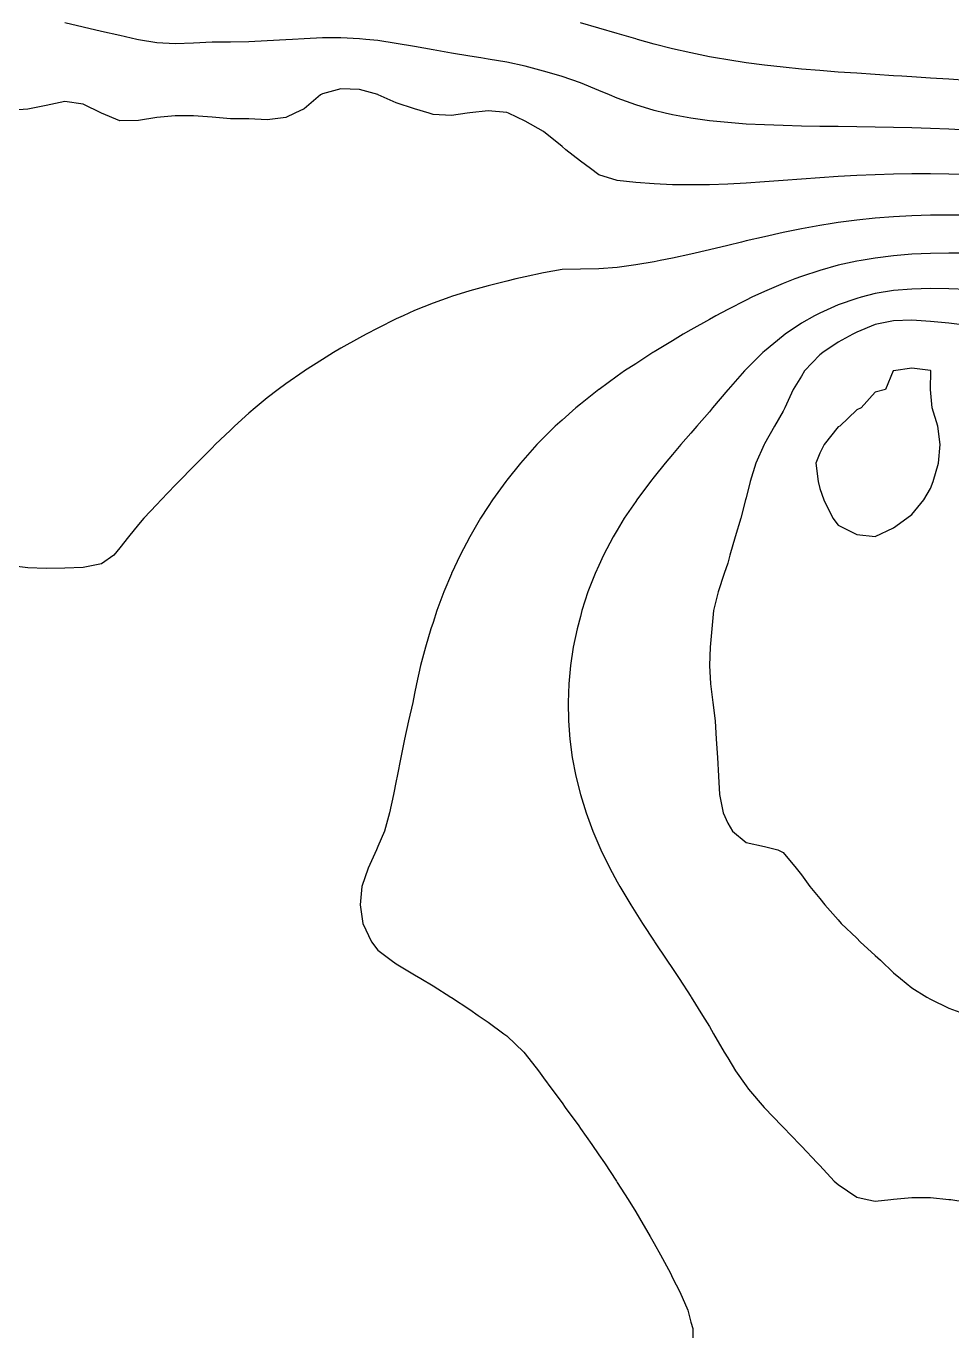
# Model space of a CAD drawing. Extents: x 771911 to 772814, y 1416488 to 1417835.
# Drawn here: x 772179.3 to 772229.6, y 1416913.7 to 1416984.9 of the extents above; entities that cross this region are included whole.
import ezdxf

# ---------------------------------------------------------------- set-up
doc = ezdxf.new("R2010")
doc.units = 0
doc.header["$MEASUREMENT"] = 0
for name, color, linetype in [('744.5', 1, 'CONTINUOUS'), ('745', 1, 'CONTINUOUS'), ('745.5', 1, 'CONTINUOUS'), ('746', 1, 'CONTINUOUS'), ('746.5', 1, 'CONTINUOUS'), ('747', 1, 'CONTINUOUS'), ('747.5', 1, 'CONTINUOUS'), ('748', 1, 'CONTINUOUS')]:
    doc.layers.add(name, color=color, linetype=linetype)

msp = doc.modelspace()

# ---------------------------------------------------------------- linework, layer by layer
at = {"layer": '744.5', "color": 0, "linetype": 'Continuous'}
msp.add_polyline3d([(772227.16, 1416958.206, 744.5), (772227.434, 1416958.409, 744.5), (772228.086, 1416959.206, 744.5), (772228.434, 1416959.819, 744.5), (772228.594, 1416960.206, 744.5), (772228.867, 1416961.206, 744.5), (772228.974, 1416962.206, 744.5), (772228.847, 1416963.206, 744.5), (772228.535, 1416964.206, 744.5), (772228.441, 1416965.206, 744.5), (772228.457, 1416966.206, 744.5), (772228.434, 1416966.221, 744.5), (772227.434, 1416966.359, 744.5), (772226.434, 1416966.213, 744.5), (772226.419, 1416966.206, 744.5), (772225.996, 1416965.206, 744.5), (772225.434, 1416965.05, 744.5), (772224.684, 1416964.206, 744.5), (772224.434, 1416964.097, 744.5), (772223.522, 1416963.206, 744.5), (772223.434, 1416963.165, 744.5), (772222.664, 1416962.206, 744.5), (772222.434, 1416961.747, 744.5), (772222.223, 1416961.206, 744.5), (772222.34, 1416960.206, 744.5), (772222.434, 1416959.825, 744.5), (772222.657, 1416959.206, 744.5), (772223.142, 1416958.206, 744.5), (772223.434, 1416957.835, 744.5), (772224.434, 1416957.327, 744.5), (772225.434, 1416957.219, 744.5), (772226.434, 1416957.686, 744.5), (772227.16, 1416958.206, 744.5)], dxfattribs=at)
at = {"layer": '745', "color": 0, "linetype": 'Continuous'}
msp.add_polyline3d([(772230.434, 1416968.669, 745), (772229.434, 1416968.792, 745), (772228.434, 1416968.895, 745), (772227.434, 1416968.965, 745), (772226.434, 1416968.932, 745), (772225.434, 1416968.724, 745), (772224.434, 1416968.31, 745), (772224.226, 1416968.206, 745), (772223.434, 1416967.767, 745), (772222.599, 1416967.206, 745), (772222.434, 1416967.072, 745), (772221.598, 1416966.206, 745), (772221.434, 1416965.914, 745), (772220.993, 1416965.206, 745), (772220.525, 1416964.206, 745), (772220.434, 1416964.018, 745), (772219.972, 1416963.206, 745), (772219.434, 1416962.253, 745), (772219.407, 1416962.206, 745), (772218.953, 1416961.206, 745), (772218.649, 1416960.206, 745), (772218.434, 1416959.313, 745), (772218.399, 1416959.206, 745), (772218.137, 1416958.206, 745), (772217.838, 1416957.206, 745), (772217.555, 1416956.206, 745), (772217.434, 1416955.773, 745), (772217.234, 1416955.206, 745), (772216.904, 1416954.206, 745), (772216.667, 1416953.206, 745), (772216.572, 1416952.206, 745), (772216.487, 1416951.206, 745), (772216.442, 1416950.206, 745), (772216.498, 1416949.206, 745), (772216.617, 1416948.206, 745), (772216.756, 1416947.206, 745), (772216.813, 1416946.206, 745), (772216.883, 1416945.206, 745), (772216.934, 1416944.206, 745), (772216.986, 1416943.206, 745), (772217.175, 1416942.206, 745), (772217.434, 1416941.658, 745), (772217.697, 1416941.206, 745), (772218.434, 1416940.602, 745), (772219.434, 1416940.377, 745), (772220.154, 1416940.206, 745), (772220.434, 1416940.065, 745), (772221.139, 1416939.206, 745), (772221.434, 1416938.85, 745), (772221.898, 1416938.206, 745), (772222.434, 1416937.557, 745), (772222.702, 1416937.206, 745), (772223.434, 1416936.397, 745), (772223.597, 1416936.206, 745), (772224.434, 1416935.398, 745), (772224.628, 1416935.206, 745), (772225.434, 1416934.469, 745), (772225.722, 1416934.206, 745), (772226.434, 1416933.515, 745), (772226.815, 1416933.206, 745), (772227.434, 1416932.706, 745), (772228.245, 1416932.206, 745), (772228.434, 1416932.091, 745), (772229.434, 1416931.602, 745), (772230.434, 1416931.233, 745)], dxfattribs=at)
at = {"layer": '745.5', "color": 0, "linetype": 'Continuous'}
for points in [[(772230.434, 1416970.631, 745.5), (772229.434, 1416970.66, 745.5), (772228.434, 1416970.673, 745.5), (772227.434, 1416970.651, 745.5), (772226.434, 1416970.568, 745.5), (772225.434, 1416970.403, 745.5), (772224.67, 1416970.206, 745.5), (772224.434, 1416970.145, 745.5), (772223.434, 1416969.799, 745.5), (772222.434, 1416969.351, 745.5), (772222.149, 1416969.206, 745.5), (772221.434, 1416968.796, 745.5), (772220.549, 1416968.206, 745.5), (772220.434, 1416968.114, 745.5), (772219.434, 1416967.282, 745.5), (772219.341, 1416967.206, 745.5), (772218.434, 1416966.295, 745.5), (772218.339, 1416966.206, 745.5), (772217.457, 1416965.206, 745.5), (772217.434, 1416965.174, 745.5), (772216.611, 1416964.206, 745.5), (772216.434, 1416963.98, 745.5), (772215.751, 1416963.206, 745.5), (772215.434, 1416962.829, 745.5), (772214.879, 1416962.206, 745.5), (772214.434, 1416961.676, 745.5), (772214.03, 1416961.206, 745.5), (772213.434, 1416960.457, 745.5), (772213.231, 1416960.206, 745.5), (772212.492, 1416959.206, 745.5), (772212.434, 1416959.12, 745.5), (772211.817, 1416958.206, 745.5), (772211.434, 1416957.561, 745.5), (772211.22, 1416957.206, 745.5), (772210.692, 1416956.206, 745.5), (772210.434, 1416955.636, 745.5), (772210.234, 1416955.206, 745.5), (772209.84, 1416954.206, 745.5), (772209.519, 1416953.206, 745.5), (772209.434, 1416952.874, 745.5), (772209.253, 1416952.206, 745.5), (772209.043, 1416951.206, 745.5), (772208.893, 1416950.206, 745.5), (772208.8, 1416949.206, 745.5), (772208.763, 1416948.206, 745.5), (772208.783, 1416947.206, 745.5), (772208.86, 1416946.206, 745.5), (772208.993, 1416945.206, 745.5), (772209.183, 1416944.206, 745.5), (772209.434, 1416943.21, 745.5), (772209.434, 1416943.206, 745.5), (772209.738, 1416942.206, 745.5), (772210.109, 1416941.206, 745.5), (772210.434, 1416940.45, 745.5), (772210.541, 1416940.206, 745.5), (772211.028, 1416939.206, 745.5), (772211.434, 1416938.459, 745.5), (772211.574, 1416938.206, 745.5), (772212.166, 1416937.206, 745.5), (772212.434, 1416936.779, 745.5), (772212.798, 1416936.206, 745.5), (772213.434, 1416935.243, 745.5), (772213.458, 1416935.206, 745.5), (772214.13, 1416934.206, 745.5), (772214.434, 1416933.753, 745.5), (772214.798, 1416933.206, 745.5), (772215.434, 1416932.23, 745.5), (772215.448, 1416932.206, 745.5), (772216.068, 1416931.206, 745.5), (772216.434, 1416930.603, 745.5), (772216.661, 1416930.206, 745.5), (772217.245, 1416929.206, 745.5), (772217.434, 1416928.907, 745.5), (772217.854, 1416928.206, 745.5), (772218.434, 1416927.387, 745.5), (772218.566, 1416927.206, 745.5), (772219.416, 1416926.206, 745.5), (772219.434, 1416926.187, 745.5), (772220.373, 1416925.206, 745.5), (772220.434, 1416925.142, 745.5), (772221.343, 1416924.206, 745.5), (772221.434, 1416924.113, 745.5), (772222.279, 1416923.206, 745.5), (772222.434, 1416923.052, 745.5), (772223.215, 1416922.206, 745.5), (772223.434, 1416922.026, 745.5), (772224.434, 1416921.333, 745.5), (772225.009, 1416921.206, 745.5), (772225.434, 1416921.122, 745.5)], [(772225.434, 1416921.122, 745.5), (772226.295, 1416921.206, 745.5), (772226.434, 1416921.224, 745.5), (772227.434, 1416921.329, 745.5), (772228.434, 1416921.321, 745.5), (772229.434, 1416921.223, 745.5), (772229.549, 1416921.206, 745.5), (772230.434, 1416921.072, 745.5)]]:
    msp.add_polyline3d(points, dxfattribs=at)
at = {"layer": '746', "color": 0, "linetype": 'Continuous'}
msp.add_polyline3d([(772230.434, 1416972.598, 746), (772229.434, 1416972.602, 746), (772228.434, 1416972.586, 746), (772227.434, 1416972.543, 746), (772226.434, 1416972.463, 746), (772225.434, 1416972.337, 746), (772224.681, 1416972.206, 746), (772224.434, 1416972.164, 746), (772223.434, 1416971.943, 746), (772222.434, 1416971.666, 746), (772221.434, 1416971.336, 746), (772221.074, 1416971.206, 746), (772220.434, 1416970.956, 746), (772219.434, 1416970.526, 746), (772218.735, 1416970.206, 746), (772218.434, 1416970.052, 746), (772217.434, 1416969.538, 746), (772216.787, 1416969.206, 746), (772216.434, 1416968.999, 746), (772215.434, 1416968.436, 746), (772215.013, 1416968.206, 746), (772214.434, 1416967.847, 746), (772213.434, 1416967.243, 746), (772213.371, 1416967.206, 746), (772212.434, 1416966.598, 746), (772211.827, 1416966.206, 746), (772211.434, 1416965.921, 746), (772210.445, 1416965.206, 746), (772210.434, 1416965.197, 746), (772209.434, 1416964.403, 746), (772209.188, 1416964.206, 746), (772208.434, 1416963.533, 746), (772208.071, 1416963.206, 746), (772207.434, 1416962.567, 746), (772207.074, 1416962.206, 746), (772206.434, 1416961.488, 746), (772206.182, 1416961.206, 746), (772205.434, 1416960.266, 746), (772205.386, 1416960.206, 746), (772204.661, 1416959.206, 746), (772204.434, 1416958.851, 746), (772204.011, 1416958.206, 746), (772203.435, 1416957.206, 746), (772203.434, 1416957.204, 746), (772202.903, 1416956.206, 746), (772202.441, 1416955.206, 746), (772202.434, 1416955.189, 746), (772202.014, 1416954.206, 746), (772201.643, 1416953.206, 746), (772201.434, 1416952.554, 746), (772201.316, 1416952.206, 746), (772201.018, 1416951.206, 746), (772200.756, 1416950.206, 746), (772200.535, 1416949.206, 746), (772200.434, 1416948.686, 746), (772200.328, 1416948.206, 746), (772200.094, 1416947.206, 746), (772199.877, 1416946.206, 746), (772199.679, 1416945.206, 746), (772199.486, 1416944.206, 746), (772199.434, 1416943.942, 746), (772199.284, 1416943.206, 746), (772199.066, 1416942.206, 746), (772198.788, 1416941.206, 746), (772198.434, 1416940.377, 746), (772198.367, 1416940.206, 746), (772197.906, 1416939.206, 746), (772197.562, 1416938.206, 746), (772197.471, 1416937.206, 746), (772197.62, 1416936.206, 746), (772198.093, 1416935.206, 746), (772198.434, 1416934.759, 746), (772199.151, 1416934.206, 746), (772199.434, 1416934.012, 746), (772200.434, 1416933.416, 746), (772200.774, 1416933.206, 746), (772201.434, 1416932.823, 746), (772202.399, 1416932.206, 746), (772202.434, 1416932.186, 746), (772203.434, 1416931.53, 746), (772203.874, 1416931.206, 746), (772204.434, 1416930.848, 746), (772205.274, 1416930.206, 746), (772205.434, 1416930.101, 746), (772206.37, 1416929.206, 746), (772206.434, 1416929.132, 746), (772207.167, 1416928.206, 746), (772207.434, 1416927.825, 746), (772207.886, 1416927.206, 746), (772208.434, 1416926.455, 746), (772208.614, 1416926.206, 746), (772209.339, 1416925.206, 746), (772209.434, 1416925.075, 746), (772210.046, 1416924.206, 746), (772210.434, 1416923.646, 746), (772210.734, 1416923.206, 746), (772211.394, 1416922.206, 746), (772211.434, 1416922.144, 746), (772212.03, 1416921.206, 746), (772212.434, 1416920.537, 746), (772212.638, 1416920.206, 746), (772213.224, 1416919.206, 746), (772213.434, 1416918.822, 746), (772213.785, 1416918.206, 746), (772214.319, 1416917.206, 746), (772214.434, 1416916.969, 746), (772214.825, 1416916.206, 746), (772215.273, 1416915.206, 746), (772215.434, 1416914.559, 746), (772215.53, 1416914.206, 746), (772215.53, 1416913.706, 746)], dxfattribs=at)
at = {"layer": '746.5', "color": 0, "linetype": 'Continuous'}
msp.add_polyline3d([(772230.434, 1416974.656, 746.5), (772229.434, 1416974.667, 746.5), (772228.434, 1416974.658, 746.5), (772227.434, 1416974.629, 746.5), (772226.434, 1416974.576, 746.5), (772225.434, 1416974.497, 746.5), (772224.434, 1416974.391, 746.5), (772223.434, 1416974.257, 746.5), (772223.108, 1416974.206, 746.5), (772222.434, 1416974.1, 746.5), (772221.434, 1416973.919, 746.5), (772220.434, 1416973.716, 746.5), (772219.434, 1416973.496, 746.5), (772218.434, 1416973.263, 746.5), (772218.184, 1416973.206, 746.5), (772217.434, 1416973.022, 746.5), (772216.434, 1416972.781, 746.5), (772215.434, 1416972.551, 746.5), (772214.434, 1416972.335, 746.5), (772213.767, 1416972.206, 746.5), (772213.434, 1416972.136, 746.5), (772212.434, 1416971.96, 746.5), (772211.434, 1416971.824, 746.5), (772210.434, 1416971.749, 746.5), (772209.434, 1416971.739, 746.5), (772208.434, 1416971.705, 746.5), (772207.434, 1416971.536, 746.5), (772206.434, 1416971.319, 746.5), (772205.931, 1416971.206, 746.5), (772205.434, 1416971.086, 746.5), (772204.434, 1416970.832, 746.5), (772203.434, 1416970.553, 746.5), (772202.434, 1416970.239, 746.5), (772202.335, 1416970.206, 746.5), (772201.434, 1416969.883, 746.5), (772200.434, 1416969.479, 746.5), (772199.813, 1416969.206, 746.5), (772199.434, 1416969.028, 746.5), (772198.434, 1416968.532, 746.5), (772197.803, 1416968.206, 746.5), (772197.434, 1416968, 746.5), (772196.434, 1416967.434, 746.5), (772196.034, 1416967.206, 746.5), (772195.434, 1416966.832, 746.5), (772194.45, 1416966.206, 746.5), (772194.434, 1416966.195, 746.5), (772193.434, 1416965.496, 746.5), (772193.027, 1416965.206, 746.5), (772192.434, 1416964.738, 746.5), (772191.777, 1416964.206, 746.5), (772191.434, 1416963.904, 746.5), (772190.652, 1416963.206, 746.5), (772190.434, 1416962.996, 746.5), (772189.61, 1416962.206, 746.5), (772189.434, 1416962.027, 746.5), (772188.61, 1416961.206, 746.5), (772188.434, 1416961.021, 746.5), (772187.63, 1416960.206, 746.5), (772187.434, 1416959.996, 746.5), (772186.663, 1416959.206, 746.5), (772186.434, 1416958.955, 746.5), (772185.729, 1416958.206, 746.5), (772185.434, 1416957.862, 746.5), (772184.903, 1416957.206, 746.5), (772184.434, 1416956.591, 746.5), (772184.109, 1416956.206, 746.5), (772183.434, 1416955.728, 746.5), (772182.434, 1416955.538, 746.5), (772181.434, 1416955.496, 746.5), (772180.434, 1416955.474, 746.5), (772179.434, 1416955.512, 746.5), (772178.434, 1416955.636, 746.5)], dxfattribs=at)
at = {"layer": '747', "color": 0, "linetype": 'Continuous'}
msp.add_polyline3d([(772230.434, 1416976.869, 747), (772229.434, 1416976.896, 747), (772228.434, 1416976.909, 747), (772227.434, 1416976.908, 747), (772226.434, 1416976.892, 747), (772225.434, 1416976.862, 747), (772224.434, 1416976.819, 747), (772223.434, 1416976.764, 747), (772222.434, 1416976.699, 747), (772221.434, 1416976.627, 747), (772220.434, 1416976.552, 747), (772219.434, 1416976.478, 747), (772218.434, 1416976.41, 747), (772217.434, 1416976.355, 747), (772216.434, 1416976.317, 747), (772215.434, 1416976.302, 747), (772214.434, 1416976.315, 747), (772213.434, 1416976.358, 747), (772212.434, 1416976.43, 747), (772211.434, 1416976.537, 747), (772210.434, 1416976.845, 747), (772209.977, 1416977.206, 747), (772209.434, 1416977.604, 747), (772208.648, 1416978.206, 747), (772208.434, 1416978.393, 747), (772207.434, 1416979.2, 747), (772207.427, 1416979.206, 747), (772206.434, 1416979.762, 747), (772205.524, 1416980.206, 747), (772205.434, 1416980.235, 747), (772204.434, 1416980.328, 747), (772203.434, 1416980.221, 747), (772203.294, 1416980.206, 747), (772202.434, 1416980.068, 747), (772201.434, 1416980.124, 747), (772201.214, 1416980.206, 747), (772200.434, 1416980.435, 747), (772199.434, 1416980.769, 747), (772198.46, 1416981.206, 747), (772198.434, 1416981.215, 747), (772197.434, 1416981.48, 747), (772196.434, 1416981.518, 747), (772195.434, 1416981.255, 747), (772195.329, 1416981.206, 747), (772194.434, 1416980.436, 747), (772193.935, 1416980.206, 747), (772193.434, 1416979.962, 747), (772192.434, 1416979.848, 747), (772191.434, 1416979.887, 747), (772190.434, 1416979.903, 747), (772189.434, 1416979.978, 747), (772188.434, 1416980.066, 747), (772187.434, 1416980.061, 747), (772186.434, 1416979.974, 747), (772185.434, 1416979.81, 747), (772184.434, 1416979.786, 747), (772183.434, 1416980.197, 747), (772183.424, 1416980.206, 747), (772182.434, 1416980.686, 747), (772181.434, 1416980.833, 747), (772180.434, 1416980.618, 747), (772179.434, 1416980.417, 747), (772178.434, 1416980.348, 747)], dxfattribs=at)
at = {"layer": '747.5', "color": 0, "linetype": 'Continuous'}
msp.add_polyline3d([(772230.434, 1416979.283, 747.5), (772229.434, 1416979.333, 747.5), (772228.434, 1416979.373, 747.5), (772227.434, 1416979.405, 747.5), (772226.434, 1416979.43, 747.5), (772225.434, 1416979.449, 747.5), (772224.434, 1416979.463, 747.5), (772223.434, 1416979.475, 747.5), (772222.434, 1416979.487, 747.5), (772221.434, 1416979.503, 747.5), (772220.434, 1416979.526, 747.5), (772219.434, 1416979.562, 747.5), (772218.434, 1416979.613, 747.5), (772217.434, 1416979.687, 747.5), (772216.434, 1416979.79, 747.5), (772215.434, 1416979.928, 747.5), (772214.434, 1416980.112, 747.5), (772214.036, 1416980.206, 747.5), (772213.434, 1416980.35, 747.5), (772212.434, 1416980.649, 747.5), (772211.434, 1416981.019, 747.5), (772211.006, 1416981.206, 747.5), (772210.434, 1416981.435, 747.5), (772209.434, 1416981.844, 747.5), (772208.434, 1416982.192, 747.5), (772208.385, 1416982.206, 747.5), (772207.434, 1416982.491, 747.5), (772206.434, 1416982.747, 747.5), (772205.434, 1416982.963, 747.5), (772204.434, 1416983.143, 747.5), (772204.032, 1416983.206, 747.5), (772203.434, 1416983.306, 747.5), (772202.434, 1416983.468, 747.5), (772201.434, 1416983.639, 747.5), (772200.434, 1416983.818, 747.5), (772199.434, 1416983.992, 747.5), (772198.434, 1416984.14, 747.5), (772197.791, 1416984.206, 747.5), (772197.434, 1416984.245, 747.5), (772196.434, 1416984.298, 747.5), (772195.434, 1416984.294, 747.5), (772194.434, 1416984.246, 747.5), (772193.798, 1416984.206, 747.5), (772193.434, 1416984.182, 747.5), (772192.434, 1416984.123, 747.5), (772191.434, 1416984.084, 747.5), (772190.434, 1416984.066, 747.5), (772189.434, 1416984.052, 747.5), (772188.434, 1416984.011, 747.5), (772187.434, 1416983.962, 747.5), (772186.434, 1416984.015, 747.5), (772185.434, 1416984.189, 747.5), (772185.357, 1416984.206, 747.5), (772184.434, 1416984.415, 747.5), (772183.434, 1416984.645, 747.5), (772182.434, 1416984.875, 747.5), (772181.434, 1416985.111, 747.5)], dxfattribs=at)
at = {"layer": '748', "color": 0, "linetype": 'Continuous'}
msp.add_polyline3d([(772230.434, 1416981.97, 748), (772229.434, 1416982.041, 748), (772228.434, 1416982.108, 748), (772227.434, 1416982.173, 748), (772226.891, 1416982.206, 748), (772226.434, 1416982.236, 748), (772225.434, 1416982.301, 748), (772224.434, 1416982.367, 748), (772223.434, 1416982.437, 748), (772222.434, 1416982.514, 748), (772221.434, 1416982.599, 748), (772220.434, 1416982.696, 748), (772219.434, 1416982.808, 748), (772218.434, 1416982.938, 748), (772217.434, 1416983.09, 748), (772216.77, 1416983.206, 748), (772216.434, 1416983.267, 748), (772215.434, 1416983.471, 748), (772214.434, 1416983.701, 748), (772213.434, 1416983.956, 748), (772212.526, 1416984.206, 748), (772212.434, 1416984.232, 748), (772211.434, 1416984.522, 748), (772210.434, 1416984.815, 748), (772209.434, 1416985.101, 748)], dxfattribs=at)

doc.saveas('drawing.dxf')
